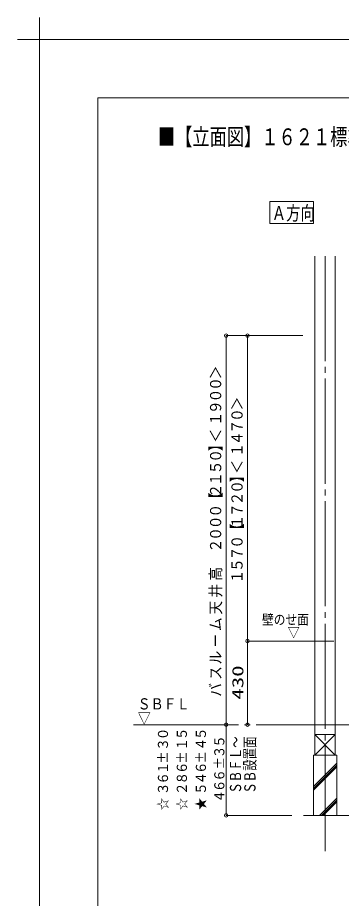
# Model space of a CAD drawing. Units: millimetres on the paper, with parts at other scales. Extents: x -305 to 305, y -152 to 152.
# Drawn here: x -304.8 to -249.3, y 1.3 to 152.3 of the extents above; entities that cross this region are included whole.
import ezdxf
from ezdxf.enums import TextEntityAlignment as Align

# ---------------------------------------------------------------- set-up
doc = ezdxf.new("R2010")
doc.units = ezdxf.units.MM
doc.linetypes.add('LONG_CHAIN', pattern=[21, 18, -1, 1, -1])
for name, color, linetype, lineweight in [('0-0_0', 7, 'Continuous', 9), ('0-1_VIEW0001', 7, 'Continuous', 9), ('0-3_1図面枠', 7, 'Continuous', 9), ('0-4_図面枠', 3, 'Continuous', 9), ('0-5_DEFPOINTS', 7, 'Continuous', 9)]:
    doc.layers.add(name, color=color, linetype=linetype, lineweight=lineweight)
doc.styles.add('ＭＳ ゴシック', font='')
doc.styles.get('ＭＳ ゴシック').set_extended_font_data('MS Gothic')

# ---------------------------------------------------------------- blocks, each defined once
blk = doc.blocks.new('_ORIGIN')
at = {"layer": '0-0_0'}
blk.add_line((0, 0), (-1, 0), dxfattribs=at)
blk.add_circle((0, 0), 0.5, dxfattribs=at)
blk = doc.blocks.new('グループ-6')
at = {"layer": '0-3_1図面枠'}
for p, q in [((-4200, 2895), (-4200, 3045)), ((-4275, 2970), (-4125, 2970))]:
    blk.add_line(p, q, dxfattribs=at)

msp = doc.modelspace()

# ---------------------------------------------------------------- linework, layer by layer
at = {"layer": '0-1_VIEW0001'}
for p, q in [((-261.577, 116.984), (-261.577, 120.734)), ((-261.577, 120.734), (-254.077, 120.734)), ((-254.077, 116.984), (-254.077, 120.734)), ((-261.577, 116.984), (-254.077, 116.984)), ((-253.841, 111.391), (-253.841, 25.891)), ((-250.341, 111.391), (-250.341, 25.891)), ((-255.881, 97.758), (-269.036, 97.758)), ((-269.036, 31.691), (-269.036, 97.158)), ((-255.881, 97.758), (-265.369, 97.758)), ((-265.369, 46.025), (-265.369, 97.158)), ((-250.581, 45.425), (-265.369, 45.425)), ((-265.369, 31.691), (-265.369, 44.825)), ((-270.163, 31.091), (-269.036, 31.091)), ((-269.036, 16.158), (-269.036, 30.491)), ((-250.342, 29.391), (-253.841, 29.391)), ((-253.841, 29.391), (-250.341, 25.891)), ((-250.341, 29.391), (-253.841, 25.891)), ((-250.091, 25.891), (-254.091, 25.891)), ((-254.091, 25.891), (-254.091, 15.558)), ((-250.091, 25.891), (-250.091, 15.558)), ((-254.091, 20.522), (-250.091, 24.522)), ((-254.091, 20.189), (-250.091, 24.189)), ((-254.091, 19.855), (-250.091, 23.855)), ((-253.056, 15.558), (-250.091, 18.522)), ((-252.723, 15.558), (-250.091, 18.189)), ((-252.389, 15.558), (-250.091, 17.856)), ((-257.798, 15.558), (-269.036, 15.558)), ((-172.591, 15.558), (-255.758, 15.558))]:
    msp.add_line(p, q, dxfattribs=at)
at = {"layer": '0-1_VIEW0001', "linetype": 'LONG_CHAIN'}
for p, q in [((-252.091, 111.391), (-252.091, 9.433)), ((-284.9, 31.091), (-161.341, 31.091))]:
    msp.add_line(p, q, dxfattribs=at)
at = {"layer": '0-4_図面枠'}
msp.add_lwpolyline([(-291.017, -138.498), (108.983, -138.498), (108.983, 138.502), (-291.017, 138.502)], close=True, dxfattribs=at)
at = {"layer": '0-5_DEFPOINTS'}
for p in [(118.983, 148.502), (-301.017, -148.498)]:
    msp.add_line(p, (-301.017, 148.502), dxfattribs=at)

# ---------------------------------------------------------------- block references
at = {"layer": '0-1_VIEW0001', "xscale": 0.6, "yscale": 0.6}
for p, rotation in [((-269.036, 97.758), 90), ((-265.369, 97.758), 90), ((-265.369, 45.425), 270), ((-265.369, 45.425), 90), ((-269.036, 31.091), 270), ((-269.036, 31.091), 90), ((-265.369, 31.091), 270), ((-269.036, 15.558), 270)]:
    msp.add_blockref('_ORIGIN', p, dxfattribs=dict(at, rotation=rotation))
at = {"layer": '0-3_1図面枠', "xscale": 0.05, "yscale": 0.05}
msp.add_blockref('グループ-6', (-91.017, 0.002), dxfattribs=at)

# ---------------------------------------------------------------- texts
at = {"layer": '0-0_0', "style": 'ＭＳ ゴシック', "width": 0.75}
msp.add_text('■【立面図】１６２１標準（浴槽パンあり）\u3000ＡＲ／ＢＲ〔Ｓ＝１／３０〕', height=2.886, dxfattribs=at).set_placement((-280.735, 129.523), align=Align.BOTTOM_LEFT)
at = {"layer": '0-1_VIEW0001', "style": 'ＭＳ ゴシック'}
for s, height, width, p in [('Ａ方向', 2.405, 0.75, (-261.22, 116.835)), ('壁のせ面', 1.732, 0.85, (-262.891, 47.72)), ('▽', 1.732, 0.85, (-258.472, 45.52)), ('ＳＢＦＬ', 1.921, 0.85, (-284.207, 33.125)), ('▽', 1.921, 0.85, (-284.191, 30.681))]:
    msp.add_text(s, height=height, dxfattribs=dict(at, width=width)).set_placement(p, align=Align.BOTTOM_LEFT)
for s, height, width, p in [('＞', 1.921, 0.9, (-269.302, 90.281)), ('０', 1.921, 0.9, (-269.302, 88.293)), ('０', 1.921, 0.9, (-269.302, 86.305)), ('９', 1.921, 0.9, (-269.302, 84.317)), ('＞', 1.921, 0.9, (-265.635, 84.952)), ('０', 1.921, 0.9, (-265.635, 82.964)), ('１', 1.921, 0.9, (-269.302, 82.329)), ('＜', 1.921, 0.9, (-269.302, 79.421)), ('７', 1.921, 0.9, (-265.635, 80.976)), ('４', 1.921, 0.9, (-265.635, 78.988)), ('】', 1.921, 0.9, (-269.302, 77.967)), ('１', 1.921, 0.9, (-265.635, 77)), ('０', 1.921, 0.9, (-269.302, 75.979)), ('５', 1.921, 0.9, (-269.302, 73.991)), ('＜', 1.921, 0.9, (-265.635, 74.092)), ('１', 1.921, 0.9, (-269.302, 72.003)), ('】', 1.921, 0.9, (-265.635, 72.638)), ('０', 1.921, 0.9, (-265.635, 70.65)), ('２', 1.921, 0.9, (-269.302, 70.015)), ('【', 1.921, 0.9, (-269.302, 68.561)), ('２', 1.921, 0.9, (-265.635, 68.662)), ('０', 1.921, 0.9, (-269.302, 66.573)), ('７', 1.921, 0.9, (-265.635, 66.674)), ('１', 1.921, 0.9, (-265.635, 64.686)), ('０', 1.921, 0.9, (-269.302, 64.585)), ('【', 1.921, 0.9, (-265.635, 63.232)), ('０', 1.921, 0.9, (-269.302, 62.597)), ('２', 1.921, 0.9, (-269.302, 60.609)), ('０', 1.921, 0.9, (-265.635, 61.244)), ('７', 1.921, 0.9, (-265.635, 59.256)), ('５', 1.921, 0.9, (-265.635, 57.268)), ('高', 1.921, 0.9, (-269.302, 55.769)), ('１', 1.921, 0.9, (-265.635, 55.28)), ('井', 1.921, 0.9, (-269.302, 52.861)), ('天', 1.921, 0.9, (-269.302, 49.953)), ('ム', 1.921, 0.9, (-269.302, 47.113)), ('ー', 1.921, 0.9, (-269.302, 44.319)), ('ル', 1.921, 0.9, (-269.302, 41.411)), ('ス', 1.921, 0.9, (-269.302, 38.787)), ('430', 1.921, 1.5, (-265.508, 35.38)), ('バ', 1.921, 0.9, (-269.302, 35.879)), ('０', 1.73, 0.9, (-278.477, 28.444)), ('５', 1.73, 0.9, (-275.243, 28.465)), ('５', 1.73, 0.9, (-271.978, 28.475)), ('５', 1.73, 0.9, (-268.821, 27.156)), ('ＳＢＦＬ～', 1.921, 0.75, (-265.889, 19.266)), ('ＳＢ設置面', 1.921, 0.75, (-263.429, 19.266)), ('３', 1.73, 0.9, (-278.477, 26.655)), ('１', 1.73, 0.9, (-275.243, 26.676)), ('４', 1.73, 0.9, (-271.978, 26.685)), ('±', 1.73, 0.9, (-278.477, 24.414)), ('±', 1.73, 0.9, (-275.243, 24.435)), ('±', 1.73, 0.9, (-271.978, 24.444)), ('３', 1.73, 0.9, (-268.821, 25.367)), ('１', 1.73, 0.9, (-278.477, 22.625)), ('６', 1.73, 0.9, (-275.243, 22.645)), ('６', 1.73, 0.9, (-271.978, 22.655)), ('６±', 1.73, 0.9, (-268.821, 21.337)), ('６', 1.73, 0.9, (-278.477, 20.835)), ('８', 1.73, 0.9, (-275.243, 20.856)), ('４', 1.73, 0.9, (-271.978, 20.866)), ('６', 1.73, 0.9, (-268.821, 19.548)), ('３', 1.73, 0.9, (-278.477, 19.046)), ('２', 1.73, 0.9, (-275.243, 19.067)), ('５', 1.73, 0.9, (-271.978, 19.077)), ('☆', 1.73, 0.9, (-278.477, 16.429)), ('☆', 1.73, 0.9, (-275.243, 16.45)), ('★', 1.73, 0.9, (-271.978, 16.46)), ('４', 1.73, 0.9, (-268.821, 17.758))]:
    msp.add_text(s, height=height, rotation=90, dxfattribs=dict(at, width=width)).set_placement(p, align=Align.BOTTOM_LEFT)

doc.saveas('drawing.dxf')
